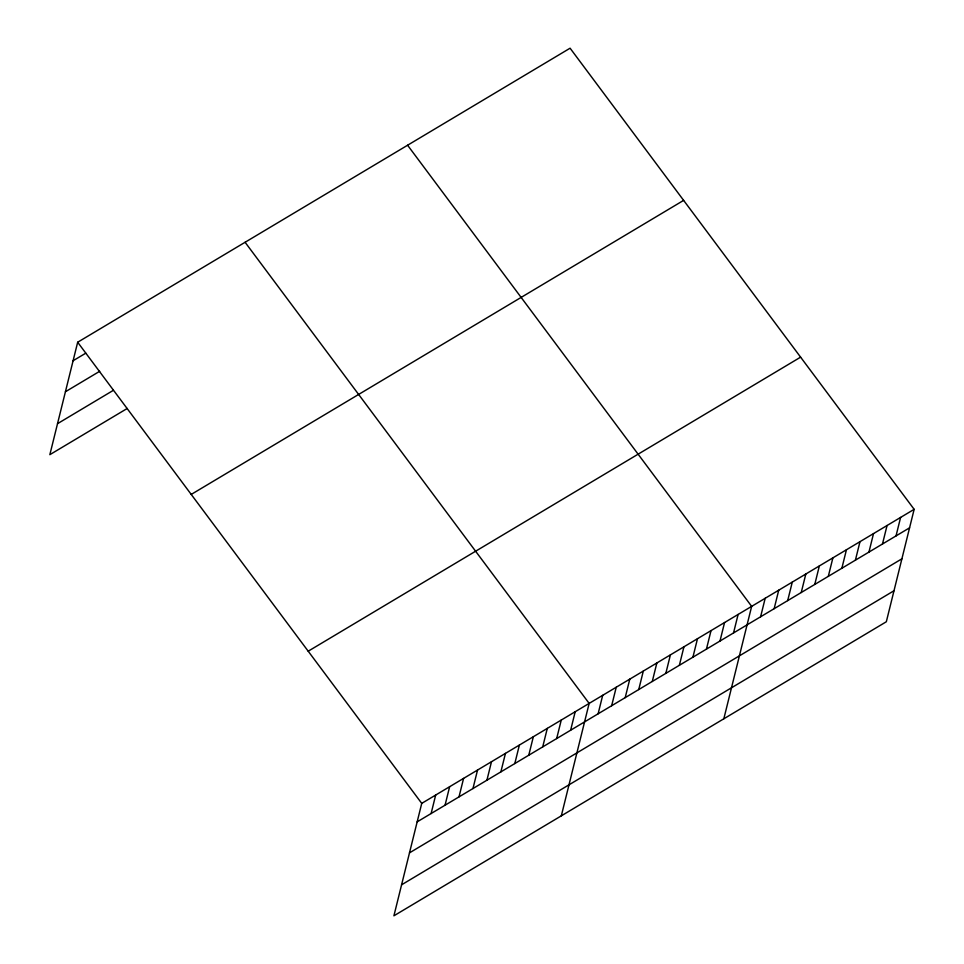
<?xml version="1.0" encoding="UTF-8"?>
<svg xmlns="http://www.w3.org/2000/svg" width="964" height="964" viewBox="0 0 964 964"><rect width="100%" height="100%" fill="white"/><g stroke="black" fill="none" stroke-linecap="round" stroke-linejoin="round"><path stroke-width="1.45" d="M914.149 509.329L421.738 803.374L393.914 915.8L886.326 621.756L914.149 509.329L570.086 48.2L77.674 342.244L49.851 454.671L127.224 408.471M431.113 813.544L435.68 795.047M445.055 805.205L449.634 786.708M459.009 796.879L463.588 778.382M472.963 788.54L477.542 770.043M486.916 780.213L491.495 761.717M500.87 771.887L505.449 753.39M514.812 763.548L519.391 745.052M528.766 755.222L533.345 736.725M542.72 746.883L547.299 728.386M556.674 738.557L561.253 720.06M570.628 730.23L575.207 711.733M561.325 815.821L589.149 703.395L245.097 242.277M598.114 713.806L602.693 695.309M611.658 705.72L616.237 687.224M625.202 697.635L629.781 679.138M638.746 689.549L643.313 671.052M652.279 681.464L656.858 662.967M665.823 673.378L670.402 654.881M679.367 665.293L683.946 646.796M692.911 657.207L697.49 638.71M706.443 649.121L711.022 630.625M719.988 641.036L724.567 622.527M733.532 632.938L738.111 614.442M723.831 718.783L751.655 606.356L407.591 145.239M760.608 616.767L765.187 598.27M774.152 608.682L778.731 590.185M787.696 600.596L792.275 582.099M801.241 592.511L805.82 574.014M814.773 584.425L819.352 565.928M828.317 576.339L832.896 557.843M841.861 568.254L846.44 549.757M855.405 560.168L859.984 541.672M868.95 552.083L873.517 533.586M882.482 543.997L887.061 525.501M896.026 535.912L900.605 517.415M73.095 360.741L85.784 353.173M65.431 391.746L99.678 371.297M57.527 423.678L113.33 390.348M191.221 494.424L683.633 200.367M308.191 651.206L800.602 357.15M417.159 821.87L909.57 527.826M409.483 852.863L901.894 558.819M401.578 884.807L893.99 590.751M77.674 342.244L421.738 803.374"/></g></svg>
